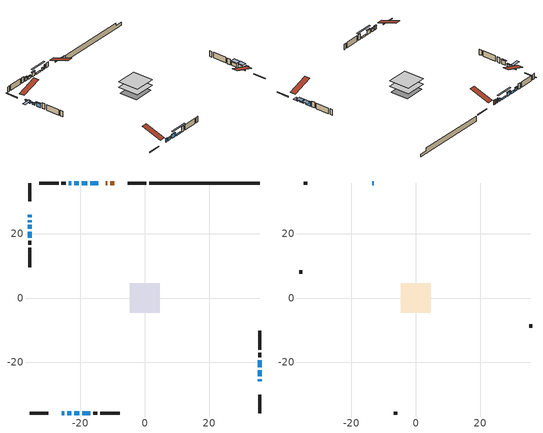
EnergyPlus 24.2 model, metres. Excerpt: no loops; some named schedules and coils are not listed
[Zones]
conditioned space
 floor outside (Floor1 construction): -1.62,-1.62 -1.62,1.62 1.62,1.62 1.62,-1.62 z0.76
 floor adiabatic (AdiabaticFloorConstruction): -4.62,-4.62 -4.62,4.62 4.62,4.62 4.62,-4.62 z0.76
 floor foundation (Slab1 construction): -4.62,-3.97 -4.62,3.97 4.62,3.97 4.62,-3.97 z-1.68
 wall outside (RimJoist1 construction): 0.39,35.68 -5.27,35.68 / -35.68,-35.68 -30.01,-35.68 / -35.68,35.68 -35.68,30.01 / 35.68,-35.68 35.68,-30.01 z0.76:1.06
 wall outside (AdiabaticWallConstruction 1): -9.5,35.68 -10.71,35.68 / -11.64,35.68 -12.16,35.68 z0.76:2.79
 wall outside (AdiabaticWallConstruction): 35.68,-25.78 35.68,-25.26 / -35.68,24.09 -35.68,23.57 z0.76:1.78; -35.68,25.78 -35.68,25.01 z0.76:1.52; -25.78,-35.68 -25.01,-35.68 / -22.87,35.68 -23.63,35.68 z0.76:2.18; -24.09,-35.68 -22.86,-35.68 z0.76:1.98; -21.94,-35.68 -20.26,-35.68 / 35.68,-24.34 35.68,-22.36 / -17.81,35.68 -19.49,35.68 z0.76:2.44; -14.44,35.68 -16.88,35.68 / -19.33,-35.68 -16.89,-35.68 z0.76:1.37; 35.68,-21.43 35.68,-19.24 z0.76:2.39; -20.42,35.68 -21.94,35.68 z0.76:1.57; -35.68,22.65 -35.68,21.43 z0.76:1.58; -35.68,20.5 -35.68,18.67 z0.76:2.49
 wall outside (Wall1 construction): -24.56,35.68 -25.83,35.68 / -15.96,-35.68 -14.7,-35.68 / -35.68,17.74 -35.68,16.47 / 35.68,-18.31 35.68,-17.05 z0.76:3.2
 wall outside (Wall2 construction): -26.76,35.68 -32.71,35.68 / -13.77,-35.68 -7.82,-35.68 / -35.68,15.55 -35.68,9.6 / 35.68,-16.12 35.68,-10.17 z0.76:3.2
 wall foundation (FoundationWall1 construction): 1.32,35.68,-1.68 1.32,35.68,0.76 32.24,35.68,0.76 32.24,35.68,-0.41 35.68,35.68,-0.41 35.68,35.68,-1.68
 window (WindowConstruction 11): 35.68,-25.78 35.68,-25.27 z0.76:1.77
 window (WindowConstruction 7): -35.68,25.78 -35.68,25.01 z0.76:1.52
 window (WindowConstruction 8): -25.78,-35.68 -25.01,-35.68 z0.76:2.18
 window (WindowConstruction 9): -24.08,-35.68 -22.86,-35.68 z0.76:1.98
 window (WindowConstruction 10): -21.94,-35.68 -20.26,-35.68 z0.76:2.44
 window (WindowConstruction 13): -14.44,35.68 -16.88,35.68 z0.76:1.37
 window (WindowConstruction 14): -19.33,-35.68 -16.89,-35.68 z0.76:1.37
 window (WindowConstruction 12): -35.68,24.08 -35.68,23.58 z0.76:1.77
 window (WindowConstruction): 35.68,-24.34 35.68,-22.36 z0.76:2.44
 window (WindowConstruction 1): 35.68,-21.43 35.68,-19.24 z0.76:2.38
 window (WindowConstruction 2): -17.81,35.68 -19.49,35.68 z0.76:2.44
 window (WindowConstruction 3): -20.42,35.68 -21.94,35.68 z0.76:1.57
 window (WindowConstruction 4): -22.87,35.68 -23.63,35.68 z0.76:2.18
 window (WindowConstruction 5): -35.68,22.65 -35.68,21.43 z0.76:1.57
 window (WindowConstruction 6): -35.68,20.5 -35.68,18.67 z0.76:2.49
 door (Door): -9.51,35.68 -10.71,35.68 z0.76:2.79
 door (Door 1): -11.64,35.68 -12.16,35.68 z0.76:2.79
 ceiling adiabatic (AdiabaticFloorConstruction): 4.62,-4.62 4.62,4.62 -4.62,4.62 -4.62,-4.62 z0.76
attic - vented
 floor to conditioned space (Floor2 construction Reversed): -4.62,-4.62 -4.62,4.62 4.62,4.62 4.62,-4.62 z3.2
 wall outside (AdiabaticWallConstruction): -13.09,35.68 -13.52,35.68 z0.76:1.98
 wall outside (Wall3 construction): -33.64,35.68 -34.75,35.68 / -6.89,-35.68 -5.78,-35.68 / -35.68,8.67 -35.68,7.56 / 35.68,-9.24 35.68,-8.13 z0.76:3.2
 window (WindowConstruction 15): -13.09,35.68 -13.51,35.68 z0.76:1.98
 roof outside (Roof1 construction): -8.58,35.68,3.2 -8.58,26.67,6.2 -6.2,26.67,6.2 -6.2,35.68,3.2; -26.7,-35.68,3.2 -26.7,-26.67,6.2 -29.08,-26.67,6.2 -29.08,-35.68,3.2; -35.68,26.7,3.2 -26.67,26.7,6.2 -26.67,29.08,6.2 -35.68,29.08,3.2; 35.68,-26.7,3.2 26.67,-26.7,6.2 26.67,-29.08,6.2 35.68,-29.08,3.2
shading: 35.68,-24.97 35.68,-26.07 37.5,-26.07 37.5,-24.97 z2.07; -35.68,24.81 -35.68,25.98 -36.09,25.98 -36.09,24.81 z1.72; -24.81,-35.68 -25.98,-35.68 -25.98,-36.09 -24.81,-36.09 z2.38; -22.66,-35.68 -24.29,-35.68 -24.29,-36.09 -22.66,-36.09 z2.18; -20.06,-35.68 -22.14,-35.68 -22.14,-36.09 -20.06,-36.09 z2.64; -19.52,35.68 -11.8,35.68 -11.8,36.09 -19.52,36.09 z4.01; -14.25,-35.68 -21.97,-35.68 -21.97,-36.09 -14.25,-36.09 z4.01; -35.68,23.28 -35.68,24.38 -39.34,24.38 -39.34,23.28 z2.07; 35.68,-22.06 35.68,-24.64 37.5,-24.64 37.5,-22.06 z2.74; 35.68,-18.94 35.68,-21.73 37.5,-21.73 37.5,-18.94 z2.68; -19.69,35.68 -17.61,35.68 -17.61,36.09 -19.69,36.09 z2.64; -22.14,35.68 -20.22,35.68 -20.22,36.09 -22.14,36.09 z1.77; -23.83,35.68 -22.67,35.68 -22.67,36.09 -23.83,36.09 z2.38; -35.68,21.23 -35.68,22.85 -36.09,22.85 -36.09,21.23 z1.77; -35.68,18.47 -35.68,20.7 -36.09,20.7 -36.09,18.47 z2.69
[Building]
Building 1: Terrain=Suburbs
[Site:Location]
Quebec Intl AP_QC: Latitude {deg}=46.8; Longitude {deg}=-71.38; Time Zone {hr}=-5; Elevation {m}=74; Keep Site Location Information=Yes
[Site:GroundTemperature:Shallow]
0.0108218, -2.24938, -2.43038, -1.3578, 2.94801, 7.23376, 10.9493, 13.303, 13.5029, 11.5886, 7.96783, 3.81355
[Site:WaterMainsTemperature]
Calculation Method=Schedule; Temperature Schedule=mains temperature schedule
[Material] Roughness=Rough; Thermal Absorptance=0.9
Name | Thickness {m} | Conductivity {W/m-K} | Density {kg/m3} | Specific Heat {J/kg-K} | Solar Absorptance | Visible Absorptance
asphalt or fiberglass shingles | 0.00635 | 0.162714 | 1121.4 | 1465.45 | 0.4 | 0.4
ceiling stud and cavity | 0.1397 | 0.0877624 | 65.682 | 1177.47 | 0.7 | 0.7
concrete 4.0 in. | 0.1016 | 1.803125 | 2242.8 | 837.4 | 0.7 | 0.7
concrete 8.0 in. | 0.2032 | 1.803125 | 2242.8 | 837.4 | 0.7 | 0.7
door material | 0.04445 | 0.0451087 | 512.64 | 1214.23 | 0.7 | 0.7
door material 1 | 0.04445 | 0.20624 | 512.64 | 1214.23 | 0.7 | 0.7
exterior vertical ins | 0.00596497 | 0.029427 | 32.04 | 1214.23 | 0.7 | 0.7
floor covering | 0.0127 | 0.0433444 | 54.468 | 1339.84 | 0.6 | 0.6
floor rigid ins; wall rigid ins | 0.512978 | 0.029427 | 32.04 | 1214.23 | 0.7 | 0.7
floor stud and cavity | 0.1397 | 0.150489 | 92.3553 | 1139.71 | 0.7 | 0.7
floor stud and cavity 1 | 0.1397 | 1.75129 | 37.0049 | 1207.88 | 0.7 | 0.7
furniture material conditioned space 1 | 0.1524 | 0.115458 | 640.8 | 1214.23 | 0.6 | 0.6
gypsum board | 0.0127 | 0.160291 | 801 | 837.4 | 0.6 | 0.6
gypsum board 1 | 0.0127 | 0.160291 | 801 | 837.4 | 0.7 | 0.7
osb sheathing 0.5 in. | 0.0127 | 0.115458 | 512.64 | 1214.23 | 0.7 | 0.7
osb sheathing 0.75 in. | 0.01905 | 0.115458 | 512.64 | 1214.23 | 0.7 | 0.7
osb sheathing 2.0 in. | 0.0508 | 0.115458 | 512.64 | 1214.23 | 0.7 | 0.7
rim joist stud and cavity | 0.0508 | 0.0644578 | 125.044 | 1163.47 | 0.6 | 0.6
wall stud and cavity | 0.1397 | 0.10224 | 139.0536 | 1170.24 | 0.7 | 0.7
wall stud and cavity 1 | 0.1397 | 0.0883501 | 139.0536 | 1170.24 | 0.7 | 0.7
wall stud and cavity 2 | 0.0889 | 6.1454 | 50.32683 | 1063.81 | 0.6 | 0.6
wall stud and cavity 3 | 0.0889 | 0.380278 | 52.3479 | 1209.89 | 0.7 | 0.7
wall stud and cavity 4 | 0.0889 | 0.391764 | 83.0341 | 1211.67 | 0.7 | 0.7
wood siding | 0.0254 | 0.102417 | 544.68 | 1172.36 | 0.4 | 0.4
wood siding 1 | 0.00254 | 0.102417 | 544.68 | 1172.36 | 0.4 | 0.4
wood siding 2; wood siding 3; wood siding 4 | 0.0254 | 0.102417 | 544.68 | 1172.36 | 0.7 | 0.7
[WindowMaterial:SimpleGlazingSystem]
Name | U-Factor {W/m2-K} | Solar Heat Gain Coefficient
WindowMaterial | 2.887263 | 0.7
WindowMaterial 1 | 2.88613 | 0.7
WindowMaterial 10 | 2.76916 | 0.49
WindowMaterial 11 | 4.60826 | 0.51
WindowMaterial 2 | 2.847517 | 0.68
WindowMaterial 3 | 2.95256 | 0.58
WindowMaterial 4 | 2.95994 | 0.57
WindowMaterial 5 | 2.961077 | 0.56
WindowMaterial 6 | 2.844678 | 0.69
WindowMaterial 7 | 2.98833 | 0.52
WindowMaterial 8 | 2.93496 | 0.6
WindowMaterial 9 | 2.992306 | 0.59
[Construction]
AdiabaticFloorConstruction: floor stud and cavity 1, floor rigid ins, osb sheathing 0.75 in., floor covering
AdiabaticWallConstruction: wood siding 3, wall rigid ins, wall stud and cavity 3, gypsum board
AdiabaticWallConstruction 1: wood siding 4, wall rigid ins, wall stud and cavity 3, gypsum board
Door: door material
Door 1: door material 1
Floor1 construction: floor stud and cavity, osb sheathing 0.75 in., floor covering
Floor2 construction Reversed: gypsum board, ceiling stud and cavity
FoundationWall1 construction: concrete 8.0 in., gypsum board 1
furniture construction conditioned space 1: furniture material conditioned space 1
PartitionWallConstruction: gypsum board, wall stud and cavity 4, gypsum board
RimJoist1 construction: wood siding 2, osb sheathing 2.0 in., rim joist stud and cavity
Roof1 construction: asphalt or fiberglass shingles
Slab1 construction: concrete 4.0 in.
Wall1 construction: wood siding, osb sheathing 0.5 in., wall stud and cavity, gypsum board
Wall2 construction: wood siding, osb sheathing 0.5 in., wall stud and cavity 1, gypsum board
Wall3 construction: wood siding 1, wall stud and cavity 2
WindowConstruction: WindowMaterial
WindowConstruction 1: WindowMaterial 1
WindowConstruction 10; WindowConstruction 2: WindowMaterial 2
WindowConstruction 11; WindowConstruction 12: WindowMaterial 9
WindowConstruction 13; WindowConstruction 14: WindowMaterial 10
WindowConstruction 15: WindowMaterial 11
WindowConstruction 3: WindowMaterial 3
WindowConstruction 4; WindowConstruction 8: WindowMaterial 4
WindowConstruction 5: WindowMaterial 5
WindowConstruction 6: WindowMaterial 6
WindowConstruction 7: WindowMaterial 7
WindowConstruction 9: WindowMaterial 8
[Zone] Multiplier=1; Part of Total Floor Area=Yes
Name | Volume {m3}
attic - vented | 41.7041
conditioned space | 402.3
[Space]
Name | Zone | Volume {m3}
attic - vented 1 | attic - vented | 41.7041
conditioned space 1 | conditioned space | 402.3
[ZoneInfiltration:EffectiveLeakageArea]
infil attic - vented 1: Zone or Space=attic - vented 1; Schedule=Always On Discrete; Effective Air Leakage Area {cm2}=3158.77; Stack Coefficient=0.000378488; Wind Coefficient=1.31446e-05
[ZoneMixing]
whole house fan mix: Zone or Space=attic - vented; Schedule=Always On Continuous; Design Flow Rate Calculation Method=Flow/Zone; Design Flow Rate {m3/s}=0; Source Zone or Space=conditioned space
[SurfaceProperty:ExposedFoundationPerimeter]
Slab1: Exposed Perimeter Calculation Method=TotalExposedPerimeter; Total Exposed Perimeter {m}=34.352
[InternalMass] Zone or ZoneList=conditioned space; Space or SpaceList=conditioned space 1
Name | Construction | Surface Area {m2}
furniture mass conditioned space 1 | furniture construction conditioned space 1 | 67.7157
partition wall mass | PartitionWallConstruction | 169.289
[Lights]
interior lighting: Zone or ZoneList or Space or SpaceList=conditioned space 1; Schedule=interior lighting schedule; Design Level Calculation Method=LightingLevel; Lighting Level {W}=343.2; Return Air Fraction=0; Fraction Radiant=0.6; Fraction Visible=0.2; Fraction Replaceable=1
[People]
occupants: Zone or ZoneList or Space or SpaceList=conditioned space 1; Number of People Schedule=occupants schedule; Number of People Calculation Method=People; Number of People=3; Fraction Radiant=0.314171; Sensible Heat Fraction=0.56303; Activity Level Schedule=occupants activity schedule; Carbon Dioxide Generation Rate {m3/s-W}=0; Enable ASHRAE 55 Comfort Warnings=No; Mean Radiant Temperature Calculation Type=EnclosureAveraged
[ElectricEquipment] Zone or ZoneList or Space or SpaceList=conditioned space 1; Design Level Calculation Method=EquipmentLevel
Name | Schedule | Design Level {W} | Fraction Latent | Fraction Radiant | Fraction Lost
clothes dryer | clothes dryer schedule | 140.772 | 0.015 | 0.081 | 0.85
clothes washer | clothes washer schedule | 32.1985 | 0.03 | 0.162 | 0.7
cooking range | cooking range schedule | 215.147 | 0.08 | 0.432 | 0.2
dishwasher | dishwasher schedule | 66.8632 | 0.3 | 0.18 | 0.4
fridge | fridge schedule | 72.9452 | 0 | 0.6 | 0
mech vent house fan | mech vent house fan schedule | 0 | 0 | 0 | 1
mech vent house fan cfis | mech vent house fan cfis schedule | 0 | 0 | 0 | 0
mech vent range fan 0 | mech vent range fan 0 schedule | 57 | 0 | 0 | 1
misc plug loads | misc plug loads schedule | 494.7 | 0.045 | 0.513 | 0.1
whole house fan | Always On Discrete | 0 | 0 | 0 | 1
[OtherEquipment] Zone or ZoneList or Space or SpaceList=conditioned space 1; Design Level Calculation Method=EquipmentLevel
Name | Fuel Type | Schedule | Design Level {W} | Fraction Latent | Fraction Radiant | Fraction Lost
clothes dryer 1 | Electricity | clothes dryer schedule | 0 | 0.015 | 0.081 | 0.85
cooking range 1 | Electricity | cooking range schedule | 0 | 0.08 | 0.432 | 0.2
general water use latent | None | general water use schedule | 62.594 | 1 | 0 | 0
general water use sensible | None | general water use schedule | -61.6891 | 0 | 0.6 | 0
mech vent house fan latent load | None | Always On Discrete | 0 | 1 | 0 | 0
mech vent house fan sensible load | None | Always On Discrete | 0 | 0 | 0 | 0
water heater energy adjustment1 | Electricity | Always On Discrete | 0.01 | 0 | 0 | 1
[ZoneInfiltration:DesignFlowRate] Zone or ZoneList or Space or SpaceList=conditioned space 1; Schedule=Always On Discrete; Design Flow Rate Calculation Method=Flow/Zone; Design Flow Rate {m3/s}=0
infil flow; natural vent flow; whole house fan flow
[ZoneControl:Thermostat]
conditioned space Thermostat: Zone or ZoneList=conditioned space; Control Type Schedule=conditioned space Thermostat Schedule; Control 1=conditioned space temperature setpoint; Temperature Difference Between Cutout And Setpoint {deltaC}=0
[ThermostatSetpoint:DualSetpoint]
conditioned space temperature setpoint: Heating Setpoint Temperature Schedule=heating setpoint; Cooling Setpoint Temperature Schedule=cooling setpoint
[AirLoopHVAC:UnitarySystem]
unit heater unitary system: Control Type=Load; Controlling Zone or Thermostat Location=conditioned space; Dehumidification Control Type=None; Availability Schedule=Always On Discrete; Supply Fan=unit heater supply fan; Fan Placement=BlowThrough; Supply Air Fan Operating Mode Schedule=unit heater auto fan schedule; Heating Coil=unit heater htg coil; DX Heating Coil Sizing Ratio=1; Use DOAS DX Cooling Coil=No; Minimum Supply Air Temperature {C}=2; Latent Load Control=SensibleOnlyLoadControl; Cooling Supply Air Flow Rate Method=None; Heating Supply Air Flow Rate Method=SupplyAirFlowRate; Heating Supply Air Flow Rate {m3/s}=0.00141584; No Load Supply Air Flow Rate Method=SupplyAirFlowRate; No Load Supply Air Flow Rate {m3/s}=0; No Load Supply Air Flow Rate Control Set To Low Speed=Yes; Maximum Supply Air Temperature {C}=48.8889; Maximum Outdoor Dry-Bulb Temperature for Supplemental Heater Operation {C}=21; Ancillary On-Cycle Electric Power {W}=0; Ancillary Off-Cycle Electric Power {W}=0
[Zone equipment]
conditioned space: electric baseboard, unit heater unitary system
[Foundation:Kiva]
Foundation Kiva 1: Initial Indoor Air Temperature {C}=18; Wall Height Above Grade {m}=0.759988; Wall Depth Below Slab {m}=0.2032; Custom Block Material Name 1=exterior vertical ins; Custom Block Depth 1 {m}=2.43998; Custom Block X Position 1 {m}=0.2159; Custom Block Z Position 1 {m}=0
[Foundation:Kiva:Settings]
Soil Conductivity {W/m-K}=0.849921; Soil Density {kg/m3}=1842.3; Soil Specific Heat {J/kg-K}=418.7; Ground Solar Absorptivity=0.9; Ground Thermal Absorptivity=0.9; Ground Surface Roughness {m}=0.03; Far-Field Width {m}=40; Deep-Ground Boundary Condition=ZeroFlux; Deep-Ground Depth {m}=40; Minimum Cell Dimension {m}=0.2; Maximum Cell Growth Coefficient=3; Simulation Timestep=Timestep
[Exterior:Lights]
exterior lighting: Schedule=exterior lighting schedule; Design Level {W}=75.6
[EnergyManagementSystem:Sensor] Output:Variable or Output:Meter Index Key=conditioned space
Name | Output:Variable or Output:Meter
conditioned_space_clg_unmet_s | Zone Cooling Setpoint Not Met Time
conditioned_space_htg_unmet_s | Zone Heating Setpoint Not Met Time
fridge_tin_s; tin_s; tin_s_1 | Zone Mean Air Temperature
tout_s | Zone Outdoor Air Drybulb Temperature
win_s | Zone Air Humidity Ratio
[Schedule:Constant]
Name | Hourly Value
Always On Continuous; mech vent house fan schedule; mech vent house fan cfis schedule; Always On Discrete | 1
occupants activity schedule | 117.228
fridge schedule; unit heater auto fan schedule | 0
[Schedule:Week:Daily]
interior lighting schedule Week Rule - Jan1-Jan27: interior lighting schedule day, interior lighting schedule day, interior lighting schedule day, interior lighting schedule day, interior lighting schedule day, interior lighting schedule day, interior lighting schedule day, interior lighting schedule default day, interior lighting schedule default day, interior lighting schedule default day, interior lighting schedule default day, interior lighting schedule default day
interior lighting schedule Week Rule - Jan28-Feb3: interior lighting schedule day, interior lighting schedule day, interior lighting schedule day, interior lighting schedule day, interior lighting schedule day 1, interior lighting schedule day 1, interior lighting schedule day 1, interior lighting schedule default day, interior lighting schedule default day, interior lighting schedule default day, interior lighting schedule default day, interior lighting schedule default day
interior lighting schedule Week Rule - Feb4-Feb24: interior lighting schedule day 1, interior lighting schedule day 1, interior lighting schedule day 1, interior lighting schedule day 1, interior lighting schedule day 1, interior lighting schedule day 1, interior lighting schedule day 1, interior lighting schedule default day, interior lighting schedule default day, interior lighting schedule default day, interior lighting schedule default day, interior lighting schedule default day
interior lighting schedule Week Rule - Feb25-Mar3: interior lighting schedule day 1, interior lighting schedule day 1, interior lighting schedule day 1, interior lighting schedule day 1, interior lighting schedule day 2, interior lighting schedule day 2, interior lighting schedule day 2, interior lighting schedule default day, interior lighting schedule default day, interior lighting schedule default day, interior lighting schedule default day, interior lighting schedule default day
interior lighting schedule Week Rule - Mar4-Mar31: interior lighting schedule day 2, interior lighting schedule day 2, interior lighting schedule day 2, interior lighting schedule day 2, interior lighting schedule day 2, interior lighting schedule day 2, interior lighting schedule day 2, interior lighting schedule default day, interior lighting schedule default day, interior lighting schedule default day, interior lighting schedule default day, interior lighting schedule default day
interior lighting schedule Week Rule - Apr1-Apr28: interior lighting schedule day 3, interior lighting schedule day 3, interior lighting schedule day 3, interior lighting schedule day 3, interior lighting schedule day 3, interior lighting schedule day 3, interior lighting schedule day 3, interior lighting schedule default day, interior lighting schedule default day, interior lighting schedule default day, interior lighting schedule default day, interior lighting schedule default day
interior lighting schedule Week Rule - Apr29-May5: interior lighting schedule day 3, interior lighting schedule day 3, interior lighting schedule day 4, interior lighting schedule day 4, interior lighting schedule day 4, interior lighting schedule day 4, interior lighting schedule day 4, interior lighting schedule default day, interior lighting schedule default day, interior lighting schedule default day, interior lighting schedule default day, interior lighting schedule default day
interior lighting schedule Week Rule - May6-May26: interior lighting schedule day 4, interior lighting schedule day 4, interior lighting schedule day 4, interior lighting schedule day 4, interior lighting schedule day 4, interior lighting schedule day 4, interior lighting schedule day 4, interior lighting schedule default day, interior lighting schedule default day, interior lighting schedule default day, interior lighting schedule default day, interior lighting schedule default day
interior lighting schedule Week Rule - May27-Jun2: interior lighting schedule day 4, interior lighting schedule day 4, interior lighting schedule day 4, interior lighting schedule day 4, interior lighting schedule day 4, interior lighting schedule day 5, interior lighting schedule day 5, interior lighting schedule default day, interior lighting schedule default day, interior lighting schedule default day, interior lighting schedule default day, interior lighting schedule default day
interior lighting schedule Week Rule - Jun3-Jun30: interior lighting schedule day 5, interior lighting schedule day 5, interior lighting schedule day 5, interior lighting schedule day 5, interior lighting schedule day 5, interior lighting schedule day 5, interior lighting schedule day 5, interior lighting schedule default day, interior lighting schedule default day, interior lighting schedule default day, interior lighting schedule default day, interior lighting schedule default day
interior lighting schedule Week Rule - Jul1-Jul28: interior lighting schedule day 6, interior lighting schedule day 6, interior lighting schedule day 6, interior lighting schedule day 6, interior lighting schedule day 6, interior lighting schedule day 6, interior lighting schedule day 6, interior lighting schedule default day, interior lighting schedule default day, interior lighting schedule default day, interior lighting schedule default day, interior lighting schedule default day
interior lighting schedule Week Rule - Jul29-Aug4: interior lighting schedule day 6, interior lighting schedule day 6, interior lighting schedule day 6, interior lighting schedule day 7, interior lighting schedule day 7, interior lighting schedule day 7, interior lighting schedule day 7, interior lighting schedule default day, interior lighting schedule default day, interior lighting schedule default day, interior lighting schedule default day, interior lighting schedule default day
interior lighting schedule Week Rule - Aug5-Aug25: interior lighting schedule day 7, interior lighting schedule day 7, interior lighting schedule day 7, interior lighting schedule day 7, interior lighting schedule day 7, interior lighting schedule day 7, interior lighting schedule day 7, interior lighting schedule default day, interior lighting schedule default day, interior lighting schedule default day, interior lighting schedule default day, interior lighting schedule default day
interior lighting schedule Week Rule - Aug26-Sep1: interior lighting schedule day 7, interior lighting schedule day 7, interior lighting schedule day 7, interior lighting schedule day 7, interior lighting schedule day 7, interior lighting schedule day 7, interior lighting schedule day 8, interior lighting schedule default day, interior lighting schedule default day, interior lighting schedule default day, interior lighting schedule default day, interior lighting schedule default day
interior lighting schedule Week Rule - Sep2-Sep29: interior lighting schedule day 8, interior lighting schedule day 8, interior lighting schedule day 8, interior lighting schedule day 8, interior lighting schedule day 8, interior lighting schedule day 8, interior lighting schedule day 8, interior lighting schedule default day, interior lighting schedule default day, interior lighting schedule default day, interior lighting schedule default day, interior lighting schedule default day
interior lighting schedule Week Rule - Sep30-Oct6: interior lighting schedule day 8, interior lighting schedule day 9, interior lighting schedule day 9, interior lighting schedule day 9, interior lighting schedule day 9, interior lighting schedule day 9, interior lighting schedule day 9, interior lighting schedule default day, interior lighting schedule default day, interior lighting schedule default day, interior lighting schedule default day, interior lighting schedule default day
interior lighting schedule Week Rule - Oct7-Oct27: interior lighting schedule day 9, interior lighting schedule day 9, interior lighting schedule day 9, interior lighting schedule day 9, interior lighting schedule day 9, interior lighting schedule day 9, interior lighting schedule day 9, interior lighting schedule default day, interior lighting schedule default day, interior lighting schedule default day, interior lighting schedule default day, interior lighting schedule default day
interior lighting schedule Week Rule - Oct28-Nov3: interior lighting schedule day 9, interior lighting schedule day 9, interior lighting schedule day 9, interior lighting schedule day 9, interior lighting schedule day 10, interior lighting schedule day 10, interior lighting schedule day 10, interior lighting schedule default day, interior lighting schedule default day, interior lighting schedule default day, interior lighting schedule default day, interior lighting schedule default day
interior lighting schedule Week Rule - Nov4-Nov24: interior lighting schedule day 10, interior lighting schedule day 10, interior lighting schedule day 10, interior lighting schedule day 10, interior lighting schedule day 10, interior lighting schedule day 10, interior lighting schedule day 10, interior lighting schedule default day, interior lighting schedule default day, interior lighting schedule default day, interior lighting schedule default day, interior lighting schedule default day
interior lighting schedule Week Rule - Nov25-Dec1: interior lighting schedule day 10, interior lighting schedule day 10, interior lighting schedule day 10, interior lighting schedule day 10, interior lighting schedule day 10, interior lighting schedule day 10, interior lighting schedule day 11, interior lighting schedule default day, interior lighting schedule default day, interior lighting schedule default day, interior lighting schedule default day, interior lighting schedule default day
interior lighting schedule Week Rule - Dec2-Dec31: interior lighting schedule day 11, interior lighting schedule day 11, interior lighting schedule day 11, interior lighting schedule day 11, interior lighting schedule day 11, interior lighting schedule day 11, interior lighting schedule day 11, interior lighting schedule default day, interior lighting schedule default day, interior lighting schedule default day, interior lighting schedule default day, interior lighting schedule default day
occupants schedule Week Rule - Jan1-Dec31: occupants schedule day, occupants schedule day, occupants schedule day, occupants schedule day, occupants schedule day, occupants schedule day, occupants schedule day, occupants schedule default day, occupants schedule default day, occupants schedule default day, occupants schedule default day, occupants schedule default day
clothes dryer schedule Week Rule - Jan1-Dec31: clothes dryer schedule day, clothes dryer schedule day, clothes dryer schedule day, clothes dryer schedule day, clothes dryer schedule day, clothes dryer schedule day, clothes dryer schedule day, clothes dryer schedule default day, clothes dryer schedule default day, clothes dryer schedule default day, clothes dryer schedule default day, clothes dryer schedule default day
clothes washer schedule Week Rule - Jan1-Dec31: clothes washer schedule day, clothes washer schedule day, clothes washer schedule day, clothes washer schedule day, clothes washer schedule day, clothes washer schedule day, clothes washer schedule day, clothes washer schedule default day, clothes washer schedule default day, clothes washer schedule default day, clothes washer schedule default day, clothes washer schedule default day
cooking range schedule Week Rule - Jan1-Dec31: cooking range schedule day, cooking range schedule day, cooking range schedule day, cooking range schedule day, cooking range schedule day, cooking range schedule day, cooking range schedule day, cooking range schedule default day, cooking range schedule default day, cooking range schedule default day, cooking range schedule default day, cooking range schedule default day
dishwasher schedule Week Rule - Jan1-Dec31: dishwasher schedule day, dishwasher schedule day, dishwasher schedule day, dishwasher schedule day, dishwasher schedule day, dishwasher schedule day, dishwasher schedule day, dishwasher schedule default day, dishwasher schedule default day, dishwasher schedule default day, dishwasher schedule default day, dishwasher schedule default day
mech vent range fan 0 schedule Week Rule - Jan1-Dec31: mech vent range fan 0 schedule day, mech vent range fan 0 schedule day, mech vent range fan 0 schedule day, mech vent range fan 0 schedule day, mech vent range fan 0 schedule day, mech vent range fan 0 schedule day, mech vent range fan 0 schedule day, mech vent range fan 0 schedule default day, mech vent range fan 0 schedule default day, mech vent range fan 0 schedule default day, mech vent range fan 0 schedule default day, mech vent range fan 0 schedule default day
misc plug loads schedule Week Rule - Jan1-Dec31: misc plug loads schedule day, misc plug loads schedule day, misc plug loads schedule day, misc plug loads schedule day, misc plug loads schedule day, misc plug loads schedule day, misc plug loads schedule day, misc plug loads schedule default day, misc plug loads schedule default day, misc plug loads schedule default day, misc plug loads schedule default day, misc plug loads schedule default day
general water use schedule Week Rule - Jan1-Dec31: general water use schedule day, general water use schedule day, general water use schedule day, general water use schedule day, general water use schedule day, general water use schedule day, general water use schedule day, general water use schedule default day, general water use schedule default day, general water use schedule default day, general water use schedule default day, general water use schedule default day
exterior lighting schedule Week Rule - Jan1-Jan27: exterior lighting schedule day, exterior lighting schedule day, exterior lighting schedule day, exterior lighting schedule day, exterior lighting schedule day, exterior lighting schedule day, exterior lighting schedule day, exterior lighting schedule default day, exterior lighting schedule default day, exterior lighting schedule default day, exterior lighting schedule default day, exterior lighting schedule default day
exterior lighting schedule Week Rule - Jan28-Feb3: exterior lighting schedule day, exterior lighting schedule day, exterior lighting schedule day, exterior lighting schedule day, exterior lighting schedule day 1, exterior lighting schedule day 1, exterior lighting schedule day 1, exterior lighting schedule default day, exterior lighting schedule default day, exterior lighting schedule default day, exterior lighting schedule default day, exterior lighting schedule default day
exterior lighting schedule Week Rule - Feb4-Feb24: exterior lighting schedule day 1, exterior lighting schedule day 1, exterior lighting schedule day 1, exterior lighting schedule day 1, exterior lighting schedule day 1, exterior lighting schedule day 1, exterior lighting schedule day 1, exterior lighting schedule default day, exterior lighting schedule default day, exterior lighting schedule default day, exterior lighting schedule default day, exterior lighting schedule default day
exterior lighting schedule Week Rule - Feb25-Mar3: exterior lighting schedule day 1, exterior lighting schedule day 1, exterior lighting schedule day 1, exterior lighting schedule day 1, exterior lighting schedule day 2, exterior lighting schedule day 2, exterior lighting schedule day 2, exterior lighting schedule default day, exterior lighting schedule default day, exterior lighting schedule default day, exterior lighting schedule default day, exterior lighting schedule default day
exterior lighting schedule Week Rule - Mar4-Mar31: exterior lighting schedule day 2, exterior lighting schedule day 2, exterior lighting schedule day 2, exterior lighting schedule day 2, exterior lighting schedule day 2, exterior lighting schedule day 2, exterior lighting schedule day 2, exterior lighting schedule default day, exterior lighting schedule default day, exterior lighting schedule default day, exterior lighting schedule default day, exterior lighting schedule default day
exterior lighting schedule Week Rule - Apr1-Apr28: exterior lighting schedule day 3, exterior lighting schedule day 3, exterior lighting schedule day 3, exterior lighting schedule day 3, exterior lighting schedule day 3, exterior lighting schedule day 3, exterior lighting schedule day 3, exterior lighting schedule default day, exterior lighting schedule default day, exterior lighting schedule default day, exterior lighting schedule default day, exterior lighting schedule default day
exterior lighting schedule Week Rule - Apr29-May5: exterior lighting schedule day 3, exterior lighting schedule day 3, exterior lighting schedule day 4, exterior lighting schedule day 4, exterior lighting schedule day 4, exterior lighting schedule day 4, exterior lighting schedule day 4, exterior lighting schedule default day, exterior lighting schedule default day, exterior lighting schedule default day, exterior lighting schedule default day, exterior lighting schedule default day
exterior lighting schedule Week Rule - May6-May26: exterior lighting schedule day 4, exterior lighting schedule day 4, exterior lighting schedule day 4, exterior lighting schedule day 4, exterior lighting schedule day 4, exterior lighting schedule day 4, exterior lighting schedule day 4, exterior lighting schedule default day, exterior lighting schedule default day, exterior lighting schedule default day, exterior lighting schedule default day, exterior lighting schedule default day
exterior lighting schedule Week Rule - May27-Jun2: exterior lighting schedule day 4, exterior lighting schedule day 4, exterior lighting schedule day 4, exterior lighting schedule day 4, exterior lighting schedule day 4, exterior lighting schedule day 5, exterior lighting schedule day 5, exterior lighting schedule default day, exterior lighting schedule default day, exterior lighting schedule default day, exterior lighting schedule default day, exterior lighting schedule default day
exterior lighting schedule Week Rule - Jun3-Jun30: exterior lighting schedule day 5, exterior lighting schedule day 5, exterior lighting schedule day 5, exterior lighting schedule day 5, exterior lighting schedule day 5, exterior lighting schedule day 5, exterior lighting schedule day 5, exterior lighting schedule default day, exterior lighting schedule default day, exterior lighting schedule default day, exterior lighting schedule default day, exterior lighting schedule default day
exterior lighting schedule Week Rule - Jul1-Jul28: exterior lighting schedule day 6, exterior lighting schedule day 6, exterior lighting schedule day 6, exterior lighting schedule day 6, exterior lighting schedule day 6, exterior lighting schedule day 6, exterior lighting schedule day 6, exterior lighting schedule default day, exterior lighting schedule default day, exterior lighting schedule default day, exterior lighting schedule default day, exterior lighting schedule default day
exterior lighting schedule Week Rule - Jul29-Aug4: exterior lighting schedule day 6, exterior lighting schedule day 6, exterior lighting schedule day 6, exterior lighting schedule day 7, exterior lighting schedule day 7, exterior lighting schedule day 7, exterior lighting schedule day 7, exterior lighting schedule default day, exterior lighting schedule default day, exterior lighting schedule default day, exterior lighting schedule default day, exterior lighting schedule default day
[Schedule:Year]
interior lighting schedule: interior lighting schedule Week Rule - Jan1-Jan27, 1, 1, 1, 27, interior lighting schedule Week Rule - Jan28-Feb3, 1, 28, 2, 3, interior lighting schedule Week Rule - Feb4-Feb24, 2, 4, 2, 24, interior lighting schedule Week Rule - Feb25-Mar3, 2, 25, 3, 3, interior lighting schedule Week Rule - Mar4-Mar31, 3, 4, 3, 31, interior lighting schedule Week Rule - Apr1-Apr28, 4, 1, 4, 28, interior lighting schedule Week Rule - Apr29-May5, 4, 29, 5, 5, interior lighting schedule Week Rule - May6-May26, 5, 6, 5, 26, interior lighting schedule Week Rule - May27-Jun2, 5, 27, 6, 2, interior lighting schedule Week Rule - Jun3-Jun30, 6, 3, 6, 30, interior lighting schedule Week Rule - Jul1-Jul28, 7, 1, 7, 28, interior lighting schedule Week Rule - Jul29-Aug4, 7, 29, 8, 4, interior lighting schedule Week Rule - Aug5-Aug25, 8, 5, 8, 25, interior lighting schedule Week Rule - Aug26-Sep1, 8, 26, 9, 1, interior lighting schedule Week Rule - Sep2-Sep29, 9, 2, 9, 29, interior lighting schedule Week Rule - Sep30-Oct6, 9, 30, 10, 6, interior lighting schedule Week Rule - Oct7-Oct27, 10, 7, 10, 27, interior lighting schedule Week Rule - Oct28-Nov3, 10, 28, 11, 3, interior lighting schedule Week Rule - Nov4-Nov24, 11, 4, 11, 24, interior lighting schedule Week Rule - Nov25-Dec1, 11, 25, 12, 1, interior lighting schedule Week Rule - Dec2-Dec31, 12, 2, 12, 31
occupants schedule: occupants schedule Week Rule - Jan1-Dec31, 1, 1, 12, 31
clothes dryer schedule: clothes dryer schedule Week Rule - Jan1-Dec31, 1, 1, 12, 31
clothes washer schedule: clothes washer schedule Week Rule - Jan1-Dec31, 1, 1, 12, 31
cooking range schedule: cooking range schedule Week Rule - Jan1-Dec31, 1, 1, 12, 31
dishwasher schedule: dishwasher schedule Week Rule - Jan1-Dec31, 1, 1, 12, 31
mech vent range fan 0 schedule: mech vent range fan 0 schedule Week Rule - Jan1-Dec31, 1, 1, 12, 31
misc plug loads schedule: misc plug loads schedule Week Rule - Jan1-Dec31, 1, 1, 12, 31
general water use schedule: general water use schedule Week Rule - Jan1-Dec31, 1, 1, 12, 31
exterior lighting schedule: exterior lighting schedule Week Rule - Jan1-Jan27, 1, 1, 1, 27, exterior lighting schedule Week Rule - Jan28-Feb3, 1, 28, 2, 3, exterior lighting schedule Week Rule - Feb4-Feb24, 2, 4, 2, 24, exterior lighting schedule Week Rule - Feb25-Mar3, 2, 25, 3, 3, exterior lighting schedule Week Rule - Mar4-Mar31, 3, 4, 3, 31, exterior lighting schedule Week Rule - Apr1-Apr28, 4, 1, 4, 28, exterior lighting schedule Week Rule - Apr29-May5, 4, 29, 5, 5, exterior lighting schedule Week Rule - May6-May26, 5, 6, 5, 26, exterior lighting schedule Week Rule - May27-Jun2, 5, 27, 6, 2, exterior lighting schedule Week Rule - Jun3-Jun30, 6, 3, 6, 30, exterior lighting schedule Week Rule - Jul1-Jul28, 7, 1, 7, 28, exterior lighting schedule Week Rule - Jul29-Aug4, 7, 29, 8, 4, exterior lighting schedule Week Rule - Aug5-Aug25, 8, 5, 8, 25, exterior lighting schedule Week Rule - Aug26-Sep1, 8, 26, 9, 1, exterior lighting schedule Week Rule - Sep2-Sep29, 9, 2, 9, 29, exterior lighting schedule Week Rule - Sep30-Oct6, 9, 30, 10, 6, exterior lighting schedule Week Rule - Oct7-Oct27, 10, 7, 10, 27, exterior lighting schedule Week Rule - Oct28-Nov3, 10, 28, 11, 3, exterior lighting schedule Week Rule - Nov4-Nov24, 11, 4, 11, 24, exterior lighting schedule Week Rule - Nov25-Dec1, 11, 25, 12, 1, exterior lighting schedule Week Rule - Dec2-Dec31, 12, 2, 12, 31
[Schedule:Compact]
conditioned space Thermostat Schedule: Through: 12/31, For: AllDays, Until: 24:00, 4
mains temperature schedule: Through: 01/01, For: AllDays, Until: 24:00, 5.175, Through: 01/02, For: AllDays, Until: 24:00, 5.10167, Through: 01/03, For: AllDays, Until: 24:00, 5.02889, Through: 01/04, For: AllDays, Until: 24:00, 4.95778, Through: 01/05, For: AllDays, Until: 24:00, 4.88778, Through: 01/06, For: AllDays, Until: 24:00, 4.81833, Through: 01/07, For: AllDays, Until: 24:00, 4.75056, Through: 01/08, For: AllDays, Until: 24:00, 4.68389, Through: 01/09, For: AllDays, Until: 24:00, 4.61833, Through: 01/10, For: AllDays, Until: 24:00, 4.55389, Through: 01/11, For: AllDays, Until: 24:00, 4.49056, Through: 01/12, For: AllDays, Until: 24:00, 4.42889, Through: 01/13, For: AllDays, Until: 24:00, 4.36778, Through: 01/14, For: AllDays, Until: 24:00, 4.30889, Through: 01/15, For: AllDays, Until: 24:00, 4.25056, Through: 01/16, For: AllDays, Until: 24:00, 4.19389, Through: 01/17, For: AllDays, Until: 24:00, 4.13833, Through: 01/18, For: AllDays, Until: 24:00, 4.08444, Through: 01/19, For: AllDays, Until: 24:00, 4.03167, Through: 01/20, For: AllDays, Until: 24:00, 3.98056, Through: 01/21, For: AllDays, Until: 24:00, 3.93056, Through: 01/22, For: AllDays, Until: 24:00, 3.88222, Through: 01/23, For: AllDays, Until: 24:00, 3.835, Through: 01/24, For: AllDays, Until: 24:00, 3.78944, Through: 01/25, For: AllDays, Until: 24:00, 3.74556, Through: 01/26, For: AllDays, Until: 24:00, 3.70278, Through: 01/27, For: AllDays, Until: 24:00, 3.66167, Through: 01/28, For: AllDays, Until: 24:00, 3.62167, Through: 01/29, For: AllDays, Until: 24:00, 3.58389, Through: 01/30, For: AllDays, Until: 24:00, 3.54722, Through: 01/31, For: AllDays, Until: 24:00, 3.51167, Through: 02/01, For: AllDays, Until: 24:00, 3.47833, Through: 02/02, For: AllDays, Until: 24:00, 3.44611, Through: 02/03, For: AllDays, Until: 24:00, 3.41556, Through: 02/04, For: AllDays, Until: 24:00, 3.38667, Through: 02/05, For: AllDays, Until: 24:00, 3.35944, Through: 02/06, For: AllDays, Until: 24:00, 3.33389, Through: 02/07, For: AllDays, Until: 24:00, 3.30944, Through: 02/08, For: AllDays, Until: 24:00, 3.28667, Through: 02/09, For: AllDays, Until: 24:00, 3.26611, Through: 02/10, For: AllDays, Until: 24:00, 3.24667, Through: 02/11, For: AllDays, Until: 24:00, 3.22889, Through: 02/12, For: AllDays, Until: 24:00, 3.21278, Through: 02/13, For: AllDays, Until: 24:00, 3.19833, Through: 02/14, For: AllDays, Until: 24:00, 3.18556, Through: 02/15, For: AllDays, Until: 24:00, 3.17389, Through: 02/16, For: AllDays, Until: 24:00, 3.16444, Through: 02/17, For: AllDays, Until: 24:00, 3.15667, Through: 02/18, For: AllDays, Until: 24:00, 3.15056, Through: 02/19, For: AllDays, Until: 24:00, 3.14556, Through: 02/20, For: AllDays, Until: 24:00, 3.14278, Through: 02/21, For: AllDays, Until: 24:00, 3.14111, Through: 02/22, For: AllDays, Until: 24:00, 3.14167, Through: 02/23, For: AllDays, Until: 24:00, 3.14333, Through: 02/24, For: AllDays, Until: 24:00, 3.14722, Through: 02/25, For: AllDays, Until: 24:00, 3.15222, Through: 02/26, For: AllDays, Until: 24:00, 3.15944, Through: 02/27, For: AllDays, Until: 24:00, 3.16778, Through: 02/28, For: AllDays, Until: 24:00, 3.17778, Through: 03/01, For: AllDays, Until: 24:00, 3.18944, Through: 03/02, For: AllDays, Until: 24:00, 3.20333, Through: 03/03, For: AllDays, Until: 24:00, 3.21833, Through: 03/04, For: AllDays, Until: 24:00, 3.235, Through: 03/05, For: AllDays, Until: 24:00, 3.25333, Through: 03/06, For: AllDays, Until: 24:00, 3.27333, Through: 03/07, For: AllDays, Until: 24:00, 3.29444, Through: 03/08, For: AllDays, Until: 24:00, 3.31778, Through: 03/09, For: AllDays, Until: 24:00, 3.34222, Through: 03/10, For: AllDays, Until: 24:00, 3.36889, Through: 03/11, For: AllDays, Until: 24:00, 3.39667, Through: 03/12, For: AllDays, Until: 24:00, 3.42611, Through: 03/13, For: AllDays, Until: 24:00, 3.45722, Through: 03/14, For: AllDays, Until: 24:00, 3.49, Through: 03/15, For: AllDays, Until: 24:00, 3.52389, Through: 03/16, For: AllDays, Until: 24:00, 3.55944, Through: 03/17, For: AllDays, Until: 24:00, 3.59667, Through: 03/18, For: AllDays, Until: 24:00, 3.63556, Through: 03/19, For: AllDays, Until: 24:00, 3.67556, Through: 03/20, For: AllDays, Until: 24:00, 3.71722, Through: 03/21, For: AllDays, Until: 24:00, 3.76056, Through: 03/22, For: AllDays, Until: 24:00, 3.80556, Through: 03/23, For: AllDays, Until: 24:00, 3.85111, Through: 03/24, For: AllDays, Until: 24:00, 3.89889, Through: 03/25, For: AllDays, Until: 24:00, 3.94778, Through: 03/26, For: AllDays, Until: 24:00, 3.99833, Through: 03/27, For: AllDays, Until: 24:00, 4.05, Through: 03/28, For: AllDays, Until: 24:00, 4.10333, Through: 03/29, For: AllDays, Until: 24:00, 4.15778, Through: 03/30, For: AllDays, Until: 24:00, 4.21333, Through: 03/31, For: AllDays, Until: 24:00, 4.27056, Through: 04/01, For: AllDays, Until: 24:00, 4.32944, Through: 04/02, For: AllDays, Until: 24:00, 4.38889, Through: 04/03, For: AllDays, Until: 24:00, 4.45, Through: 04/04, For: AllDays, Until: 24:00, 4.51222, Through: 04/05, For: AllDays, Until: 24:00, 4.57611, Through: 04/06, For: AllDays, Until: 24:00, 4.64056, Through: 04/07, For: AllDays, Until: 24:00, 4.70667, Through: 04/08, For: AllDays, Until: 24:00, 4.77389, Through: 04/09, For: AllDays, Until: 24:00, 4.84222, Through: 04/10, For: AllDays, Until: 24:00, 4.91167, Through: 04/11, For: AllDays, Until: 24:00, 4.98278, Through: 04/12, For: AllDays, Until: 24:00, 5.05444, Through: 04/13, For: AllDays, Until: 24:00, 5.12722, Through: 04/14, For: AllDays, Until: 24:00, 5.20111, Through: 04/15, For: AllDays, Until: 24:00, 5.27611, Through: 04/16, For: AllDays, Until: 24:00, 5.35167, Through: 04/17, For: AllDays, Until: 24:00, 5.42889, Through: 04/18, For: AllDays, Until: 24:00, 5.50667, Through: 04/19, For: AllDays, Until: 24:00, 5.58556, Through: 04/20, For: AllDays, Until: 24:00, 5.665, Through: 04/21, For: AllDays, Until: 24:00, 5.74611, Through: 04/22, For: AllDays, Until: 24:00, 5.82722, Through: 04/23, For: AllDays, Until: 24:00, 5.91, Through: 04/24, For: AllDays, Until: 24:00, 5.99278, Through: 04/25, For: AllDays, Until: 24:00, 6.07722, Through: 04/26, For: AllDays, Until: 24:00, 6.16167, Through: 04/27, For: AllDays, Until: 24:00, 6.24722, Through: 04/28, For: AllDays, Until: 24:00, 6.33389, Through: 04/29, For: AllDays, Until: 24:00, 6.42056, Through: 04/30, For: AllDays, Until: 24:00, 6.50833, Through: 05/01, For: AllDays, Until: 24:00, 6.59667, Through: 05/02, For: AllDays, Until: 24:00, 6.68556, Through: 05/03, For: AllDays, Until: 24:00, 6.775, Through: 05/04, For: AllDays, Until: 24:00, 6.86556, Through: 05/05, For: AllDays, Until: 24:00, 6.95611, Through: 05/06, For: AllDays, Until: 24:00, 7.04722, Through: 05/07, For: AllDays, Until: 24:00, 7.13889, Through: 05/08, For: AllDays, Until: 24:00, 7.23111, Through: 05/09, For: AllDays, Until: 24:00, 7.32333, Through: 05/10, For: AllDays, Until: 24:00, 7.41667, Through: 05/11, For: AllDays, Until: 24:00, 7.51, Through: 05/12, For: AllDays, Until: 24:00, 7.60389, Through: 05/13, For: AllDays, Until: 24:00, 7.69778, Through: 05/14, For: AllDays, Until: 24:00, 7.79222, Through: 05/15, For: AllDays, Until: 24:00, 7.88667, Through: 05/16, For: AllDays, Until: 24:00, 7.98167, Through: 05/17, For: AllDays, Until: 24:00, 8.07667, Through: 05/18, For: AllDays, Until: 24:00, 8.17167, Through: 05/19, For: AllDays, Until: 24:00, 8.26722, Through: 05/20, For: AllDays, Until: 24:00, 8.36278, Through: 05/21, For: AllDays, Until: 24:00, 8.45833, Through: 05/22, For: AllDays, Until: 24:00, 8.55444, Through: 05/23, For: AllDays, Until: 24:00, 8.65, Through: 05/24, For: AllDays, Until: 24:00, 8.74611, Through: 05/25, For: AllDays, Until: 24:00, 8.84167, Through: 05/26, For: AllDays, Until: 24:00, 8.93722, Through: 05/27, For: AllDays, Until: 24:00, 9.03333, Through: 05/28, For: AllDays, Until: 24:00, 9.12889, Through: 05/29, For: AllDays, Until: 24:00, 9.22389, Through: 05/30, For: AllDays, Until: 24:00, 9.31944, Through: 05/31, For: AllDays, Until: 24:00, 9.41444, Through: 06/01, For: AllDays, Until: 24:00, 9.50944, Through: 06/02, For: AllDays, Until: 24:00, 9.60389, Through: 06/03, For: AllDays, Until: 24:00, 9.69833, Through: 06/04, For: AllDays, Until: 24:00, 9.79278, Through: 06/05, For: AllDays, Until: 24:00, 9.88667, Through: 06/06, For: AllDays, Until: 24:00, 9.98, Through: 06/07, For: AllDays, Until: 24:00, 10.0728, Through: 06/08, For: AllDays, Until: 24:00, 10.1656, Through: 06/09, For: AllDays, Until: 24:00, 10.2578, Through: 06/10, For: AllDays, Until: 24:00, 10.3494, Through: 06/11, For: AllDays, Until: 24:00, 10.4411, Through: 06/12, For: AllDays, Until: 24:00, 10.5317, Through: 06/13, For: AllDays, Until: 24:00, 10.6222, Through: 06/14, For: AllDays, Until: 24:00, 10.7117, Through: 06/15, For: AllDays, Until: 24:00, 10.8006, Through: 06/16, For: AllDays, Until: 24:00, 10.8889, Through: 06/17, For: AllDays, Until: 24:00, 10.9772, Through: 06/18, For: AllDays, Until: 24:00, 11.0639, Through: 06/19, For: AllDays, Until: 24:00, 11.1506, Through: 06/20, For: AllDays, Until: 24:00, 11.2361, Through: 06/21, For: AllDays, Until: 24:00, 11.3211, Through: 06/22, For: AllDays, Until: 24:00, 11.4056, Through: 06/23, For: AllDays, Until: 24:00, 11.4889, Through: 06/24, For: AllDays, Until: 24:00, 11.5711, Through: 06/25, For: AllDays, Until: 24:00, 11.6533, Through: 06/26, For: AllDays, Until: 24:00, 11.7339, Through: 06/27, For: AllDays, Until: 24:00, 11.8139, Through: 06/28, For: AllDays, Until: 24:00, 11.8928, Through: 06/29, For: AllDays, Until: 24:00, 11.9711, Through: 06/30, For: AllDays, Until: 24:00, 12.0483, Through: 07/01, For: AllDays, Until: 24:00, 12.1244, Through: 07/02, For: AllDays, Until: 24:00, 12.1994, Through: 07/03, For: AllDays, Until: 24:00, 12.2733, Through: 07/04, For: AllDays, Until: 24:00, 12.3467, Through: 07/05, For: AllDays, Until: 24:00, 12.4183, Through: 07/06, For: AllDays, Until: 24:00, 12.4894, Through: 07/07, For: AllDays, Until: 24:00, 12.5589, Through: 07/08, For: AllDays, Until: 24:00, 12.6278, Through: 07/09, For: AllDays, Until: 24:00, 12.695, Through: 07/10, For: AllDays, Until: 24:00, 12.7617, Through: 07/11, For: AllDays, Until: 24:00, 12.8267, Through: 07/12, For: AllDays, Until: 24:00, 12.8906, Through: 07/13, For: AllDays, Until: 24:00, 12.9528, Through: 07/14, For: AllDays, Until: 24:00, 13.0144, Through: 07/15, For: AllDays, Until: 24:00, 13.0744, Through: 07/16, For: AllDays, Until: 24:00, 13.1333, Through: 07/17, For: AllDays, Until: 24:00, 13.1906, Through: 07/18, For: AllDays, Until: 24:00, 13.2467, Through: 07/19, For: AllDays, Until: 24:00, 13.3017, Through: 07/20, For: AllDays, Until: 24:00, 13.355, Through: 07/21, For: AllDays, Until: 24:00, 13.4072, Through: 07/22, For: AllDays, Until: 24:00, 13.4578, Through: 07/23, For: AllDays, Until: 24:00, 13.5067, Through: 07/24, For: AllDays, Until: 24:00, 13.5544, Through: 07/25, For: AllDays, Until: 24:00, 13.6011, Through: 07/26, For: AllDays, Until: 24:00, 13.6461, Through: 07/27, For: AllDays, Until: 24:00, 13.6894, Through: 07/28, For: AllDays, Until: 24:00, 13.7317, Through: 07/29, For: AllDays, Until: 24:00, 13.7722, Through: 07/30, For: AllDays, Until: 24:00, 13.8111, Through: 07/31, For: AllDays, Until: 24:00, 13.8489, Through: 08/01, For: AllDays, Until: 24:00, 13.8844, Through: 08/02, For: AllDays, Until: 24:00, 13.9189, Through: 08/03, For: AllDays, Until: 24:00, 13.9522, Through: 08/04, For: AllDays, Until: 24:00, 13.9833, Through: 08/05, For: AllDays, Until: 24:00, 14.0133, Through: 08/06, For: AllDays, Until: 24:00, 14.0411, Through: 08/07, For: AllDays, Until: 24:00, 14.0678, Through: 08/08, For: AllDays, Until: 24:00, 14.0933, Through: 08/09, For: AllDays, Until: 24:00, 14.1167, Through: 08/10, For: AllDays, Until: 24:00, 14.1383, Through: 08/11, For: AllDays, Until: 24:00, 14.1589, Through: 08/12, For: AllDays, Until: 24:00, 14.1772, Through: 08/13, For: AllDays, Until: 24:00, 14.1944, Through: 08/14, For: AllDays, Until: 24:00, 14.21, Through: 08/15, For: AllDays, Until: 24:00, 14.2233, Through: 08/16, For: AllDays, Until: 24:00, 14.2356, Through: 08/17, For: AllDays, Until: 24:00, 14.2461, Through: 08/18, For: AllDays, Until: 24:00, 14.255, Through: 08/19, For: AllDays, Until: 24:00, 14.2622, Through: 08/20, For: AllDays, Until: 24:00, 14.2678, Through: 08/21, For: AllDays, Until: 24:00, 14.2717, Through: 08/22, For: AllDays, Until: 24:00, 14.2739, Through: 08/23, For: AllDays, Until: 24:00, 14.2744, Through: 08/24, For: AllDays, Until: 24:00, 14.2733, Through: 08/25, For: AllDays, Until: 24:00, 14.2711, Through: 08/26, For: AllDays, Until: 24:00, 14.2667, Through: 08/27, For: AllDays, Until: 24:00, 14.2606, Through: 08/28, For: AllDays, Until: 24:00, 14.2528, Through: 08/29, For: AllDays, Until: 24:00, 14.2439, Through: 08/30, For: AllDays, Until: 24:00, 14.2328, Through: 08/31, For: AllDays, Until: 24:00, 14.2206, Through: 09/01, For: AllDays, Until: 24:00, 14.2061, Through: 09/02, For: AllDays, Until: 24:00, 14.1906, Through: 09/03, For: AllDays, Until: 24:00, 14.1728, Through: 09/04, For: AllDays, Until: 24:00, 14.1539, Through: 09/05, For: AllDays, Until: 24:00, 14.1333, Through: 09/06, For: AllDays, Until: 24:00, 14.1111, Through: 09/07, For: AllDays, Until: 24:00, 14.0872, Through: 09/08, For: AllDays, Until: 24:00, 14.0617, Through: 09/09, For: AllDays, Until: 24:00, 14.035, Through: 09/10, For: AllDays, Until: 24:00, 14.0061, Through: 09/11, For: AllDays, Until: 24:00, 13.9761, Through: 09/12, For: AllDays, Until: 24:00, 13.9444, Through: 09/13, For: AllDays, Until: 24:00, 13.9111, Through: 09/14, For: AllDays, Until: 24:00, 13.8761, Through: 09/15, For: AllDays, Until: 24:00, 13.84, Through: 09/16, For: AllDays, Until: 24:00, 13.8022, Through: 09/17, For: AllDays, Until: 24:00, 13.7628, Through: 09/18, For: AllDays, Until: 24:00, 13.7217, Through: 09/19, For: AllDays, Until: 24:00, 13.6794, Through: 09/20, For: AllDays, Until: 24:00, 13.6356, Through: 09/21, For: AllDays, Until: 24:00, 13.59, Through: 09/22, For: AllDays, Until: 24:00, 13.5433, Through: 09/23, For: AllDays, Until: 24:00, 13.4956, Through: 09/24, For: AllDays, Until: 24:00, 13.4456, Through: 09/25, For: AllDays, Until: 24:00, 13.395, Through: 09/26, For: AllDays, Until: 24:00, 13.3422, Through: 09/27, For: AllDays, Until: 24:00, 13.2883, Through: 09/28, For: AllDays, Until: 24:00, 13.2333, Through: 09/29, For: AllDays, Until: 24:00, 13.1772, Through: 09/30, For: AllDays, Until: 24:00, 13.1194, Through: 10/01, For: AllDays, Until: 24:00, 13.06, Through: 10/02, For: AllDays, Until: 24:00, 13, Through: 10/03, For: AllDays, Until: 24:00, 12.9383, Through: 10/04, For: AllDays, Until: 24:00, 12.8756, Through: 10/05, For: AllDays, Until: 24:00, 12.8111, Through: 10/06, For: AllDays, Until: 24:00, 12.7456, Through: 10/07, For: AllDays, Until: 24:00, 12.6794, Through: 10/08, For: AllDays, Until: 24:00, 12.6117, Through: 10/09, For: AllDays, Until: 24:00, 12.5428, Through: 10/10, For: AllDays, Until: 24:00, 12.4728, Through: 10/11, For: AllDays, Until: 24:00, 12.4017, Through: 10/12, For: AllDays, Until: 24:00, 12.3294, Through: 10/13, For: AllDays, Until: 24:00, 12.2561, Through: 10/14, For: AllDays, Until: 24:00, 12.1817, Through: 10/15, For: AllDays, Until: 24:00, 12.1061, Through: 10/16, For: AllDays, Until: 24:00, 12.03, Through: 10/17, For: AllDays, Until: 24:00, 11.9528, Through: 10/18, For: AllDays, Until: 24:00, 11.8744, Through: 10/19, For: AllDays, Until: 24:00, 11.795, Through: 10/20, For: AllDays, Until: 24:00, 11.715, Through: 10/21, For: AllDays, Until: 24:00, 11.6339, Through: 10/22, For: AllDays, Until: 24:00, 11.5517, Through: 10/23, For: AllDays, Until: 24:00, 11.4689, Through: 10/24, For: AllDays, Until: 24:00, 11.3856, Through: 10/25, For: AllDays, Until: 24:00, 11.3011, Through: 10/26, For: AllDays, Until: 24:00, 11.2161, Through: 10/27, For: AllDays, Until: 24:00, 11.13, Through: 10/28, For: AllDays, Until: 24:00, 11.0433, Through: 10/29, For: AllDays, Until: 24:00, 10.9561, Through: 10/30, For: AllDays, Until: 24:00, 10.8683, Through: 10/31, For: AllDays, Until: 24:00, 10.7794, Through: 11/01, For: AllDays, Until: 24:00, 10.6906, Through: 11/02, For: AllDays, Until: 24:00, 10.6006, Through: 11/03, For: AllDays, Until: 24:00, 10.51, Through: 11/04, For: AllDays, Until: 24:00, 10.4194, Through: 11/05, For: AllDays, Until: 24:00, 10.3278, Through: 11/06, For: AllDays, Until: 24:00, 10.2361, Through: 11/07, For: AllDays, Until: 24:00, 10.1439, Through: 11/08, For: AllDays, Until: 24:00, 10.0511, Through: 11/09, For: AllDays, Until: 24:00, 9.95778, Through: 11/10, For: AllDays, Until: 24:00, 9.86444, Through: 11/11, For: AllDays, Until: 24:00, 9.77056, Through: 11/12, For: AllDays, Until: 24:00, 9.67611, Through: 11/13, For: AllDays, Until: 24:00, 9.58167, Through: 11/14, For: AllDays, Until: 24:00, 9.48722, Through: 11/15, For: AllDays, Until: 24:00, 9.39222, Through: 11/16, For: AllDays, Until: 24:00, 9.29667, Through: 11/17, For: AllDays, Until: 24:00, 9.20167, Through: 11/18, For: AllDays, Until: 24:00, 9.10611, Through: 11/19, For: AllDays, Until: 24:00, 9.01056, Through: 11/20, For: AllDays, Until: 24:00, 8.915, Through: 11/21, For: AllDays, Until: 24:00, 8.81889, Through: 11/22, For: AllDays, Until: 24:00, 8.72333, Through: 11/23, For: AllDays, Until: 24:00, 8.62722, Through: 11/24, For: AllDays, Until: 24:00, 8.53167, Through: 11/25, For: AllDays, Until: 24:00, 8.43611, Through: 11/26, For: AllDays, Until: 24:00, 8.34, Through: 11/27, For: AllDays, Until: 24:00, 8.245, Through: 11/28, For: AllDays, Until: 24:00, 8.14944, Through: 11/29, For: AllDays, Until: 24:00, 8.05389, Through: 11/30, For: AllDays, Until: 24:00, 7.95889, Through: 12/01, For: AllDays, Until: 24:00, 7.86444, Through: 12/02, For: AllDays, Until: 24:00, 7.76944, Through: 12/03, For: AllDays, Until: 24:00, 7.67556, Through: 12/04, For: AllDays, Until: 24:00, 7.58167, Through: 12/05, For: AllDays, Until: 24:00, 7.48778, Through: 12/06, For: AllDays, Until: 24:00, 7.39444, Through: 12/07, For: AllDays, Until: 24:00, 7.30167, Through: 12/08, For: AllDays, Until: 24:00, 7.20889, Through: 12/09, For: AllDays, Until: 24:00, 7.11722, Through: 12/10, For: AllDays, Until: 24:00, 7.02556, Through: 12/11, For: AllDays, Until: 24:00, 6.93444, Through: 12/12, For: AllDays, Until: 24:00, 6.84389, Through: 12/13, For: AllDays, Until: 24:00, 6.75389, Through: 12/14, For: AllDays, Until: 24:00, 6.66444, Through: 12/15, For: AllDays, Until: 24:00, 6.57556, Through: 12/16, For: AllDays, Until: 24:00, 6.48778, Through: 12/17, For: AllDays, Until: 24:00, 6.4, Through: 12/18, For: AllDays, Until: 24:00, 6.31333, Through: 12/19, For: AllDays, Until: 24:00, 6.22722, Through: 12/20, For: AllDays, Until: 24:00, 6.14167, Through: 12/21, For: AllDays, Until: 24:00, 6.05722, Through: 12/22, For: AllDays, Until: 24:00, 5.97333, Through: 12/23, For: AllDays, Until: 24:00, 5.89, Through: 12/24, For: AllDays, Until: 24:00, 5.80778, Through: 12/25, For: AllDays, Until: 24:00, 5.72667, Through: 12/26, For: AllDays, Until: 24:00, 5.64611, Through: 12/27, For: AllDays, Until: 24:00, 5.56667, Through: 12/28, For: AllDays, Until: 24:00, 5.48833, Through: 12/29, For: AllDays, Until: 24:00, 5.41056, Through: 12/30, For: AllDays, Until: 24:00, 5.33389, Through: 12/31, For: AllDays, Until: 24:00, 5.25778
